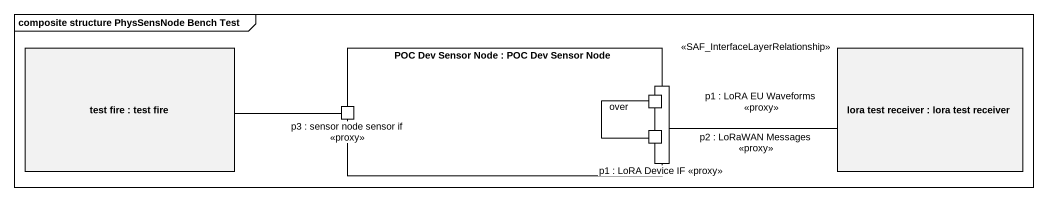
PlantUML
@startuml
mainframe composite structure PhysSensNode Bench Test
rectangle "test fire : test fire" as test_fire
rectangle "POC Dev Sensor Node : POC Dev Sensor Node" as POC_Dev_Sensor_Node {
  port "p3 : sensor node sensor if <<proxy>>" as p3_sensor_node_sensor_if
  port "p1 : LoRA EU Waveforms <<proxy>>" as p1_LoRA_EU_Waveforms_proxy
  port "p1 : LoRA Device IF <<proxy>>" as p1_LoRA_Device_IF_proxy
  port "p2 : LoRaWAN Messages <<proxy>>" as p2_LoRaWAN_Messages_proxy
}
rectangle "lora test receiver : lora test receiver" as lora_test_receiver
lora_test_receiver -left- p1_LoRA_Device_IF_proxy
p3_sensor_node_sensor_if -left- test_fire
p1_LoRA_EU_Waveforms_proxy -- p2_LoRaWAN_Messages_proxy : <<SAF_InterfaceLayerRelationship>>\nover
@enduml
